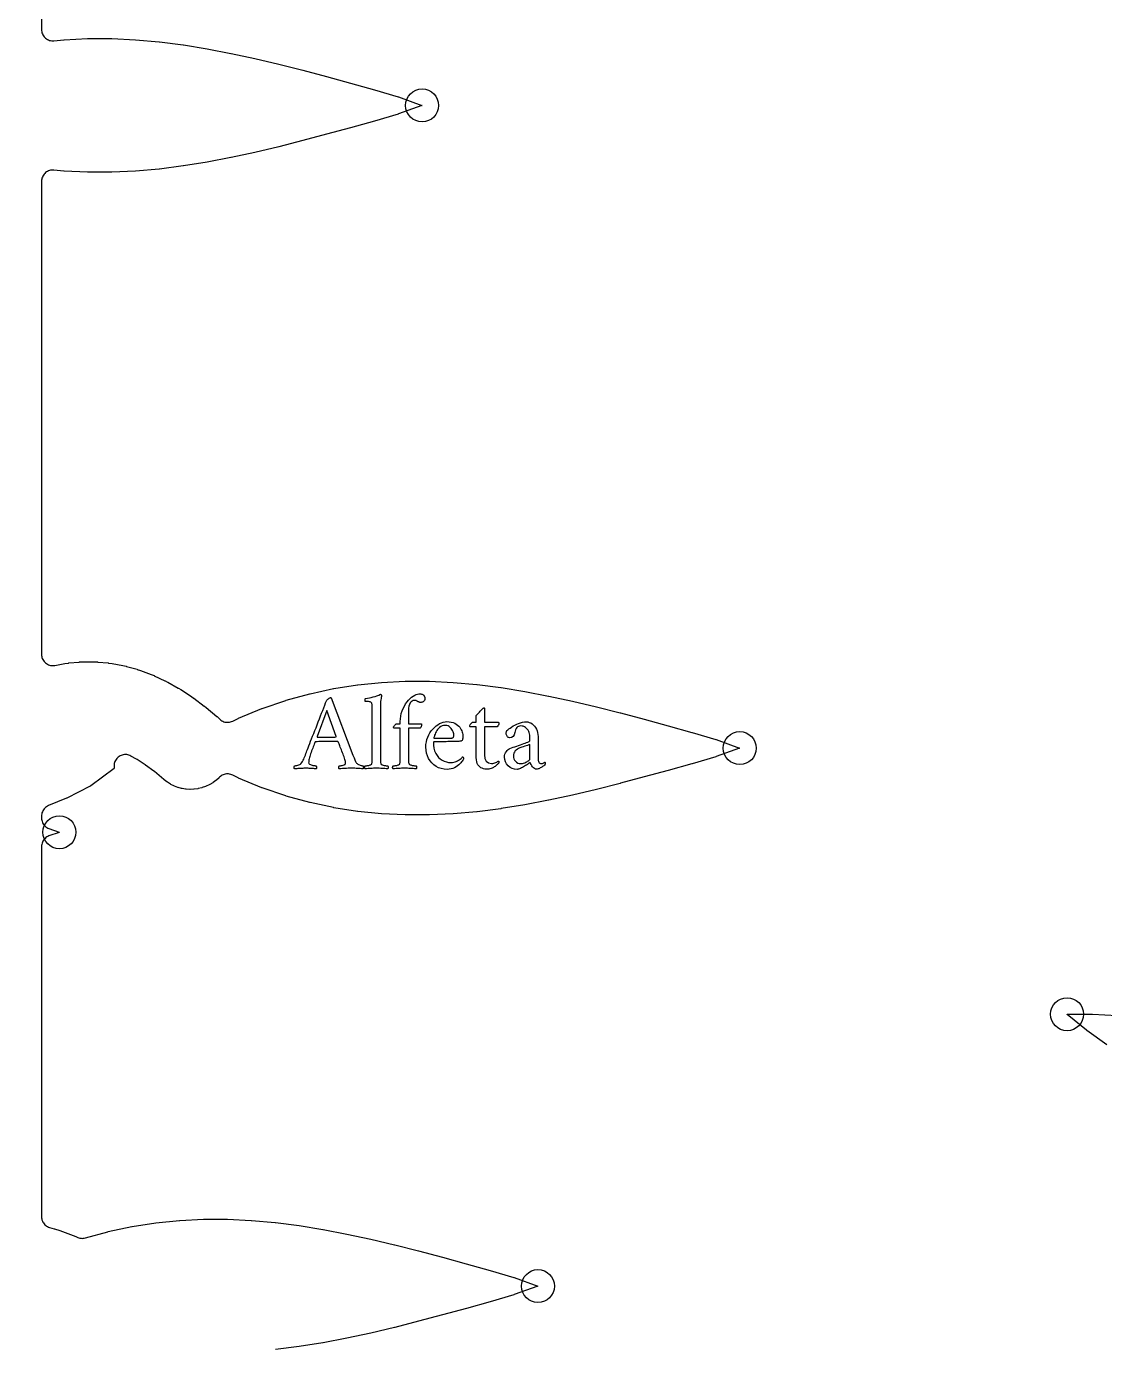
# Model space of a CAD drawing. Header units: millimetres. Extents: x -61 to 61, y -61 to 61.
# Drawn here: x 0.88 to 24.73, y 2.3 to 31.52 of the extents above; entities that cross this region are included whole.
import ezdxf

# ---------------------------------------------------------------- set-up
doc = ezdxf.new("R2010")
doc.units = ezdxf.units.MM
for name, color, linetype in [('CUT_INNER', 6, 'Continuous'), ('ENGRAVE', 7, 'Continuous'), ('TEXT', 5, 'Continuous')]:
    doc.layers.add(name, color=color, linetype=linetype)

msp = doc.modelspace()

# ---------------------------------------------------------------- linework, layer by layer
at = {"layer": 'CUT_INNER'}
for points in [[(1.215, 33.0966), (1.215, 31.4524), (1.2162, 31.4278), (1.2198, 31.4035), (1.2258, 31.3797), (1.2341, 31.3566), (1.2446, 31.3344), (1.2573, 31.3133), (1.2719, 31.2936), (1.2884, 31.2754), (1.3067, 31.2589), (1.3264, 31.2443), (1.3475, 31.2317), (1.3697, 31.2212), (1.3929, 31.213), (1.4167, 31.2071), (1.441, 31.2035), (1.4656, 31.2024), (1.4901, 31.2036), (1.707, 31.2256), (1.7135, 31.226), (2.2354, 31.2514), (2.2416, 31.2516), (2.7639, 31.2512), (2.7697, 31.251), (3.2924, 31.2265), (3.2977, 31.2262), (3.8209, 31.1795), (3.8257, 31.179), (4.3495, 31.1122), (4.3536, 31.1116), (4.8781, 31.0268), (4.8816, 31.0261), (5.4066, 30.9257), (5.4096, 30.9251), (5.9352, 30.8113), (5.9375, 30.8108), (6.4637, 30.6861), (6.4655, 30.6857), (6.9922, 30.5524), (6.9936, 30.552), (7.5201, 30.4124), (8.0486, 30.2677), (8.577, 30.1189), (8.5783, 30.1185), (9.1023, 29.965), (9.1094, 29.9627), (9.6282, 29.7763), (9.6333, 29.7741), (9.6282, 29.7719), (9.1094, 29.5855), (9.1023, 29.5832), (8.5783, 29.4297), (8.577, 29.4293), (8.0502, 29.281), (7.5221, 29.1363), (6.9936, 28.9962), (6.9922, 28.9958), (6.4655, 28.8626), (6.4637, 28.8621), (5.9375, 28.7374), (5.9352, 28.7369), (5.4096, 28.6232), (5.4066, 28.6226), (4.8816, 28.5221), (4.8781, 28.5215), (4.3536, 28.4367), (4.3495, 28.4361), (3.8257, 28.3692), (3.8209, 28.3687), (3.2977, 28.322), (3.2924, 28.3217), (2.7697, 28.2972), (2.7639, 28.2971), (2.2416, 28.2967), (2.2354, 28.2968), (1.7135, 28.3222), (1.707, 28.3227), (1.4901, 28.3446), (1.4656, 28.3458), (1.441, 28.3447), (1.4167, 28.3411), (1.3929, 28.3352), (1.3697, 28.327), (1.3475, 28.3165), (1.3264, 28.3039), (1.3067, 28.2893), (1.2884, 28.2728), (1.2719, 28.2546), (1.2573, 28.2349), (1.2446, 28.2138), (1.2341, 28.1916), (1.2258, 28.1685), (1.2198, 28.1447), (1.2162, 28.1204), (1.215, 28.0958), (1.215, 17.6426), (1.2162, 17.6182), (1.2197, 17.5941), (1.2256, 17.5705), (1.2338, 17.5475), (1.2441, 17.5255), (1.2566, 17.5045), (1.271, 17.4849), (1.2873, 17.4667), (1.3053, 17.4503), (1.3247, 17.4356), (1.3456, 17.423), (1.3675, 17.4124), (1.3904, 17.404), (1.414, 17.3978), (1.438, 17.394), (1.4624, 17.3926), (1.4867, 17.3935), (1.5109, 17.3968), (1.7287, 17.4375), (1.7344, 17.4384), (1.8112, 17.4491), (1.8169, 17.4498), (2.0485, 17.4714), (2.0543, 17.4718), (2.1332, 17.4755), (2.139, 17.4756), (2.3705, 17.4756), (2.3763, 17.4755), (2.4552, 17.4718), (2.461, 17.4714), (2.6926, 17.4498), (2.6983, 17.4491), (2.7751, 17.4384), (2.7808, 17.4375), (3.0126, 17.3942), (3.018, 17.3931), (3.0911, 17.3761), (3.0965, 17.3747), (3.3286, 17.3097), (3.3337, 17.3082), (3.4017, 17.286), (3.4066, 17.2843), (3.6392, 17.1974), (3.6438, 17.1956), (3.7059, 17.1696), (3.7104, 17.1676), (3.9434, 17.0589), (3.9475, 17.0568), (4.0033, 17.0282), (4.0074, 17.0261), (4.2409, 16.8953), (4.2445, 16.8932), (4.2941, 16.8632), (4.2977, 16.8609), (4.5316, 16.7081), (4.5348, 16.7059), (4.5784, 16.6755), (4.5816, 16.6732), (4.8159, 16.4982), (4.8188, 16.496), (4.8569, 16.4658), (4.8596, 16.4636), (5.0933, 16.2673), (5.0979, 16.2633), (5.1612, 16.2046), (5.1806, 16.1883), (5.2016, 16.1741), (5.2239, 16.162), (5.2473, 16.1523), (5.2716, 16.1451), (5.2965, 16.1403), (5.3218, 16.138), (5.3471, 16.1384), (5.3723, 16.1413), (5.3971, 16.1467), (5.4212, 16.1546), (5.4443, 16.1649), (5.5617, 16.2245), (5.5705, 16.2286), (6.0906, 16.4438), (6.0981, 16.4466), (6.619, 16.6239), (6.6262, 16.6261), (7.1474, 16.7694), (7.1543, 16.7711), (7.6757, 16.8828), (7.6825, 16.884), (8.204, 16.9655), (8.2107, 16.9663), (8.7324, 17.019), (8.7389, 17.0195), (9.2608, 17.0449), (9.2669, 17.045), (9.7892, 17.0446), (9.795, 17.0445), (10.3178, 17.02), (10.323, 17.0197), (10.8463, 16.973), (10.851, 16.9725), (11.3748, 16.9056), (11.379, 16.905), (11.9034, 16.8202), (11.9069, 16.8196), (12.432, 16.7191), (12.4349, 16.7185), (12.9605, 16.6048), (12.9629, 16.6042), (13.489, 16.4796), (13.4909, 16.4791), (14.0175, 16.3459), (14.0189, 16.3455), (14.5455, 16.2059), (15.0739, 16.0611), (15.6024, 15.9124), (15.6036, 15.912), (16.1277, 15.7585), (16.1348, 15.7562), (16.6535, 15.5697), (16.6587, 15.5676), (16.6535, 15.5654), (16.1348, 15.379), (16.1277, 15.3767), (15.6036, 15.2232), (15.6024, 15.2228), (15.0756, 15.0745), (14.5475, 14.9298), (14.0189, 14.7896), (14.0175, 14.7893), (13.4909, 14.656), (13.489, 14.6556), (12.9629, 14.5309), (12.9605, 14.5304), (12.4349, 14.4166), (12.432, 14.416), (11.9069, 14.3156), (11.9034, 14.3149), (11.379, 14.2301), (11.3748, 14.2295), (10.851, 14.1627), (10.8463, 14.1622), (10.323, 14.1155), (10.3178, 14.1151), (9.795, 14.0907), (9.7892, 14.0905), (9.2669, 14.0901), (9.2608, 14.0903), (8.7389, 14.1156), (8.7324, 14.1161), (8.2107, 14.1688), (8.204, 14.1697), (7.6825, 14.2511), (7.6757, 14.2524), (7.1543, 14.364), (7.1474, 14.3657), (6.6262, 14.5091), (6.619, 14.5113), (6.0981, 14.6886), (6.0906, 14.6914), (5.5705, 14.9066), (5.5617, 14.9106), (5.4442, 14.9703), (5.4224, 14.9801), (5.3997, 14.9878), (5.3763, 14.9932), (5.3525, 14.9964), (5.3286, 14.9973), (5.3046, 14.9959), (5.281, 14.9923), (5.2577, 14.9863), (5.2352, 14.9782), (5.2135, 14.968), (5.1929, 14.9557), (5.1736, 14.9415), (5.1557, 14.9255), (5.1415, 14.9116), (5.0841, 14.8607), (5.0746, 14.853), (5.0121, 14.8078), (5.0018, 14.8011), (4.9352, 14.7622), (4.9243, 14.7565), (4.8542, 14.7243), (4.8428, 14.7198), (4.7699, 14.6946), (4.7581, 14.6912), (4.683, 14.6733), (4.671, 14.671), (4.5946, 14.6606), (4.5823, 14.6595), (4.5052, 14.6566), (4.493, 14.6568), (4.416, 14.6614), (4.4038, 14.6628), (4.3276, 14.675), (4.3156, 14.6775), (4.241, 14.6971), (4.2293, 14.7008), (4.157, 14.7276), (4.1457, 14.7324), (4.0763, 14.7662), (4.0656, 14.7721), (3.9999, 14.8125), (3.9897, 14.8194), (3.9259, 14.868), (3.9211, 14.8718), (3.7116, 15.0478), (3.7003, 15.0567), (3.5188, 15.1922), (3.506, 15.2012), (3.3323, 15.3147), (3.3177, 15.3235), (3.193, 15.3933), (3.1708, 15.4043), (3.1477, 15.4131), (3.1238, 15.4195), (3.0994, 15.4236), (3.0747, 15.4252), (3.0499, 15.4243), (3.0254, 15.421), (3.0013, 15.4153), (2.9779, 15.4073), (2.9554, 15.397), (2.9341, 15.3845), (2.914, 15.3699), (2.8956, 15.3534), (2.8788, 15.3352), (2.8639, 15.3155), (2.8511, 15.2943), (2.8404, 15.272), (2.8319, 15.2487), (2.8258, 15.2248), (2.8221, 15.2003), (2.8208, 15.1756), (2.822, 15.1508), (2.8257, 15.1264), (2.8267, 15.1211), (2.8221, 15.1173), (2.303, 14.7331), (2.2987, 14.7302), (2.2941, 14.7276), (1.7748, 14.464), (1.766, 14.46), (1.3694, 14.2959), (1.3472, 14.2854), (1.3262, 14.2728), (1.3065, 14.2582), (1.2883, 14.2417), (1.2718, 14.2235), (1.2572, 14.2038), (1.2445, 14.1827), (1.234, 14.1606), (1.2258, 14.1375), (1.2198, 14.1136), (1.2162, 14.0894), (1.215, 14.0649), (1.215, 14.0265), (1.2163, 14.001), (1.2202, 13.9757), (1.2266, 13.951), (1.2356, 13.9271), (1.2469, 13.9043), (1.2605, 13.8826), (1.2762, 13.8625), (1.2939, 13.8441), (1.3134, 13.8277), (1.3345, 13.8132), (1.3569, 13.801), (1.3805, 13.7912), (1.6049, 13.7105), (1.6101, 13.7084), (1.6049, 13.7062), (1.3805, 13.6255), (1.3569, 13.6157), (1.3345, 13.6035), (1.3134, 13.5891), (1.2939, 13.5726), (1.2762, 13.5542), (1.2605, 13.5341), (1.2469, 13.5125), (1.2356, 13.4896), (1.2266, 13.4657), (1.2202, 13.441), (1.2163, 13.4158), (1.215, 13.3903), (1.215, 5.2115), (1.2162, 5.1868), (1.2199, 5.1623), (1.226, 5.1383), (1.2344, 5.115), (1.2451, 5.0927), (1.2579, 5.0715), (1.2728, 5.0517), (1.2896, 5.0334), (1.308, 5.017), (1.3281, 5.0024), (1.3494, 4.9899), (1.372, 4.9795), (1.3954, 4.9714), (1.4975, 4.9418), (1.5004, 4.9409), (1.6183, 4.9036), (1.6212, 4.9026), (1.7382, 4.8624), (1.7411, 4.8614), (1.857, 4.8183), (1.8598, 4.8172), (1.9747, 4.7713), (1.9775, 4.7701), (2.0206, 4.7516), (2.0431, 4.7432), (2.0663, 4.737), (2.09, 4.7331), (2.114, 4.7315), (2.138, 4.7321), (2.1619, 4.7351), (2.1853, 4.7404), (2.6845, 4.8776), (2.6915, 4.8793), (3.2128, 4.9909), (3.2197, 4.9922), (3.7411, 5.0737), (3.7478, 5.0745), (4.2695, 5.1272), (4.276, 5.1277), (4.7979, 5.1531), (4.8041, 5.1532), (5.3264, 5.1528), (5.3321, 5.1527), (5.8549, 5.1282), (5.8601, 5.1278), (6.3834, 5.0812), (6.3881, 5.0807), (6.912, 5.0138), (6.9161, 5.0132), (7.4405, 4.9284), (7.4441, 4.9278), (7.9691, 4.8273), (7.972, 4.8267), (8.4976, 4.713), (8.5, 4.7124), (9.0262, 4.5878), (9.028, 4.5873), (9.5546, 4.4541), (9.556, 4.4537), (10.0826, 4.3141), (10.611, 4.1693), (11.1395, 4.0206), (11.1408, 4.0202), (11.6648, 3.8667), (11.6719, 3.8643), (12.1906, 3.6779), (12.1958, 3.6758), (12.1906, 3.6736), (11.6719, 3.4872), (11.6648, 3.4849), (11.1408, 3.3313), (11.1395, 3.331), (10.6127, 3.1827), (10.0846, 3.038), (9.556, 2.8978), (9.5546, 2.8975), (9.028, 2.7642), (9.0262, 2.7638), (8.5, 2.6391), (8.4976, 2.6386), (7.972, 2.5248), (7.9691, 2.5242), (7.4441, 2.4237), (7.4405, 2.4231), (6.9161, 2.3383), (6.912, 2.3377), (6.3881, 2.2709)], [(24.777, 9.0063), (24.3353, 9.3274), (24.3294, 9.332), (23.9034, 9.6825), (23.8996, 9.686), (23.9052, 9.6863), (24.4564, 9.6871), (24.4639, 9.6869), (25.009, 9.6549)]]:
    msp.add_lwpolyline(points, dxfattribs=at)
at = {"layer": 'ENGRAVE'}
for centre, radius in [((0, 17.3597), 40.0734), ((9.6342, 29.7741), 0.3645), ((16.6595, 15.5676), 0.3645), ((1.6109, 13.7084), 0.3645), ((23.8989, 9.6863), 0.3645), ((12.1966, 3.6758), 0.3645)]:
    msp.add_circle(centre, radius, dxfattribs=at)
at = {"layer": 'TEXT'}
for points in [[(7.064, 15.4466), (7.0655, 15.4503), (7.0698, 15.4614), (7.077, 15.4799), (7.087, 15.5059), (7.0995, 15.5382), (7.114, 15.5758), (7.1304, 15.6186), (7.1488, 15.6668), (7.1688, 15.7191), (7.1902, 15.7742), (7.213, 15.8322), (7.2371, 15.8931), (7.262, 15.9559), (7.287, 16.0196), (7.3122, 16.0841), (7.3375, 16.1496), (7.3627, 16.2149), (7.3874, 16.2788), (7.4117, 16.3414), (7.4355, 16.4026), (7.4585, 16.4612), (7.48, 16.5163), (7.5002, 16.5677), (7.519, 16.6155), (7.5253, 16.6255), (7.5345, 16.6361), (7.5465, 16.6473), (7.5614, 16.6591), (7.5767, 16.6697), (7.5901, 16.6772), (7.6016, 16.6818), (7.611, 16.6833), (7.6132, 16.6832), (7.6149, 16.683), (7.6162, 16.6826), (7.6171, 16.6821), (7.6179, 16.6814), (7.6192, 16.6806), (7.6209, 16.6796), (7.6231, 16.6785), (8.1047, 15.4151), (8.1285, 15.3528), (8.1465, 15.3062), (8.1587, 15.2753), (8.1652, 15.2602), (8.1727, 15.2474), (8.1831, 15.2354), (8.1963, 15.2244), (8.2124, 15.2142), (8.23, 15.2052), (8.2475, 15.1976), (8.2651, 15.1913), (8.2826, 15.1864), (8.2986, 15.1827), (8.3114, 15.18), (8.321, 15.1785), (8.3274, 15.1779), (8.3315, 15.171), (8.334, 15.1625), (8.3351, 15.1523), (8.3346, 15.1404), (8.3334, 15.129), (8.3322, 15.1201), (8.331, 15.1139), (8.3298, 15.1102), (8.2956, 15.1125), (8.2633, 15.1147), (8.2327, 15.1167), (8.204, 15.1186), (8.1748, 15.1202), (8.1428, 15.1214), (8.1082, 15.122), (8.0708, 15.1223), (8.0314, 15.122), (7.9955, 15.1214), (7.9631, 15.1202), (7.9341, 15.1186), (7.9051, 15.1167), (7.8727, 15.1147), (7.8368, 15.1125), (7.7974, 15.1102), (7.7932, 15.1159), (7.7904, 15.1235), (7.789, 15.1329), (7.7889, 15.144), (7.79, 15.1552), (7.7922, 15.1646), (7.7955, 15.1722), (7.7998, 15.1779), (7.8122, 15.1785), (7.8276, 15.18), (7.8461, 15.1827), (7.8675, 15.1864), (7.8887, 15.191), (7.9063, 15.1964), (7.9202, 15.2025), (7.9305, 15.2094), (7.9347, 15.2151), (7.9377, 15.2227), (7.9396, 15.2321), (7.9402, 15.2433), (7.9392, 15.2561), (7.9362, 15.2726), (7.9313, 15.293), (7.9244, 15.3171), (7.916, 15.3439), (7.9066, 15.3725), (7.8961, 15.4026), (7.8845, 15.4345), (7.8724, 15.4669), (7.8603, 15.4989), (7.8482, 15.5304), (7.8361, 15.5615), (7.8245, 15.591), (7.814, 15.6178), (7.8045, 15.6419), (7.7962, 15.6632), (7.7893, 15.6807), (7.7844, 15.6931), (7.7814, 15.7006), (7.7804, 15.7031), (7.7801, 15.7034), (7.7792, 15.7043), (7.7777, 15.7058), (7.7756, 15.708), (7.7732, 15.7101), (7.7707, 15.7116), (7.7683, 15.7125), (7.7659, 15.7128), (7.7467, 15.7139), (7.7254, 15.7146), (7.7019, 15.7151), (7.6764, 15.7152), (7.6502, 15.7152), (7.6249, 15.7152), (7.6006, 15.7152), (7.5771, 15.7152), (7.5711, 15.7152), (7.565, 15.7152), (7.559, 15.7152), (7.5529, 15.7152), (7.547, 15.7152), (7.5414, 15.7152), (7.5361, 15.7152), (7.5311, 15.7152), (7.4962, 15.7151), (7.464, 15.7149), (7.4345, 15.7145), (7.4077, 15.714), (7.3805, 15.7132), (7.3496, 15.7119), (7.3151, 15.7101), (7.277, 15.708), (7.2757, 15.7077), (7.274, 15.707), (7.272, 15.7059), (7.2698, 15.7043), (7.2676, 15.7027), (7.2661, 15.7016), (7.2652, 15.7009), (7.2649, 15.7007), (7.2638, 15.6977), (7.2604, 15.6886), (7.2547, 15.6735), (7.2468, 15.6523), (7.2372, 15.627), (7.2268, 15.5993), (7.2155, 15.5695), (7.2032, 15.5373), (7.1909, 15.5046), (7.1793, 15.4729), (7.1685, 15.4423), (7.1584, 15.4127), (7.1485, 15.3836), (7.1406, 15.357), (7.1346, 15.3328), (7.1306, 15.311), (7.128, 15.2915), (7.1261, 15.2741), (7.1249, 15.2589), (7.1245, 15.2457), (7.1269, 15.2331), (7.1339, 15.2218), (7.1456, 15.2119), (7.1621, 15.2033), (7.181, 15.1962), (7.2002, 15.1903), (7.2197, 15.1859), (7.2395, 15.1828), (7.2576, 15.1807), (7.2719, 15.1791), (7.2824, 15.1782), (7.2891, 15.1779), (7.2914, 15.1742), (7.2934, 15.1679), (7.295, 15.1591), (7.2964, 15.1477), (7.2971, 15.1358), (7.297, 15.1256), (7.2959, 15.117), (7.294, 15.1102), (7.2718, 15.1114), (7.2513, 15.1126), (7.2325, 15.1138), (7.2153, 15.115), (7.199, 15.1162), (7.1826, 15.1174), (7.1663, 15.1186), (7.15, 15.1198), (7.1323, 15.1209), (7.1121, 15.1217), (7.0894, 15.1221), (7.064, 15.1223), (7.0385, 15.1221), (7.015, 15.1217), (6.9937, 15.1209), (6.9745, 15.1198), (6.9563, 15.1186), (6.9382, 15.1174), (6.92, 15.1162), (6.9019, 15.115), (6.8825, 15.1138), (6.8607, 15.1126), (6.8365, 15.1114), (6.8099, 15.1102), (6.8078, 15.1139), (6.8063, 15.1201), (6.8054, 15.129), (6.8051, 15.1404), (6.8054, 15.1523), (6.8063, 15.1625), (6.8078, 15.171), (6.8099, 15.1779), (6.8227, 15.1786), (6.8393, 15.1807), (6.8596, 15.1841), (6.8837, 15.1888), (6.9076, 15.1951), (6.927, 15.203), (6.942, 15.2126), (6.9527, 15.2239), (6.9702, 15.2476), (6.9863, 15.2726), (7.001, 15.299), (7.0144, 15.3268), (7.0271, 15.3556), (7.0395, 15.3852), (7.0519, 15.4155), (7.064, 15.4466)], [(8.5307, 16.4364), (8.5306, 16.4504), (8.5304, 16.4658), (8.53, 16.4825), (8.5295, 16.5006), (8.5283, 16.5183), (8.5261, 16.5342), (8.5229, 16.548), (8.5186, 16.5599), (8.5117, 16.572), (8.5007, 16.5816), (8.4857, 16.5889), (8.4665, 16.5937), (8.445, 16.5969), (8.4227, 16.5992), (8.3996, 16.6006), (8.3758, 16.601), (8.3747, 16.6029), (8.3737, 16.6086), (8.3728, 16.618), (8.3722, 16.6313), (8.3721, 16.6446), (8.3731, 16.6546), (8.3751, 16.661), (8.3782, 16.6639), (8.4227, 16.6698), (8.4665, 16.6775), (8.5098, 16.6873), (8.5525, 16.699), (8.5942, 16.7123), (8.6348, 16.7266), (8.6741, 16.7419), (8.7122, 16.7583), (8.717, 16.7575), (8.7216, 16.755), (8.726, 16.7508), (8.7304, 16.745), (8.7341, 16.7384), (8.7367, 16.732), (8.7383, 16.7257), (8.7388, 16.7196), (8.738, 16.7163), (8.7355, 16.7063), (8.7313, 16.6896), (8.7255, 16.6664), (8.7197, 16.6369), (8.7155, 16.6016), (8.713, 16.5606), (8.7122, 16.5139), (8.7122, 15.3909), (8.7123, 15.3647), (8.7125, 15.3395), (8.7129, 15.3151), (8.7134, 15.2917), (8.7145, 15.2697), (8.7167, 15.2499), (8.72, 15.2322), (8.7243, 15.2167), (8.7283, 15.2108), (8.7355, 15.2052), (8.7459, 15.1999), (8.7594, 15.1949), (8.7748, 15.1904), (8.7909, 15.1867), (8.8075, 15.1838), (8.8247, 15.1816), (8.841, 15.18), (8.8547, 15.1788), (8.8658, 15.1782), (8.8744, 15.1779), (8.8776, 15.1722), (8.8801, 15.1646), (8.8818, 15.1552), (8.8828, 15.144), (8.8827, 15.1329), (8.8813, 15.1235), (8.8785, 15.1159), (8.8744, 15.1102), (8.8391, 15.1125), (8.806, 15.1147), (8.775, 15.1167), (8.7461, 15.1186), (8.7173, 15.1202), (8.6868, 15.1214), (8.6544, 15.122), (8.6202, 15.1223), (8.5872, 15.122), (8.5558, 15.1214), (8.5261, 15.1202), (8.498, 15.1186), (8.4697, 15.1167), (8.439, 15.1147), (8.4061, 15.1125), (8.371, 15.1102), (8.3668, 15.1159), (8.364, 15.1235), (8.3626, 15.1329), (8.3625, 15.144), (8.3635, 15.1552), (8.3652, 15.1646), (8.3677, 15.1722), (8.371, 15.1779), (8.3794, 15.1782), (8.3903, 15.1788), (8.4036, 15.18), (8.4194, 15.1816), (8.4361, 15.1838), (8.4526, 15.1867), (8.4688, 15.1904), (8.4847, 15.1949), (8.4986, 15.1999), (8.5089, 15.2052), (8.5156, 15.2108), (8.5186, 15.2167), (8.5229, 15.2322), (8.5261, 15.2499), (8.5283, 15.2697), (8.5295, 15.2917), (8.53, 15.3151), (8.5304, 15.3395), (8.5306, 15.3647), (8.5307, 15.3909)], [(9.5593, 16.7656), (9.5835, 16.7653), (9.6031, 16.7644), (9.618, 16.7629), (9.6282, 16.7607), (9.6368, 16.7574), (9.6467, 16.7523), (9.658, 16.7453), (9.6706, 16.7365), (9.6743, 16.7322), (9.6782, 16.7263), (9.6822, 16.7188), (9.6863, 16.7099), (9.69, 16.7002), (9.6927, 16.6906), (9.6943, 16.6809), (9.6948, 16.6712), (9.6926, 16.6427), (9.686, 16.6201), (9.6751, 16.6034), (9.6597, 16.5925), (9.6428, 16.5857), (9.6273, 16.5807), (9.6132, 16.5778), (9.6004, 16.5768), (9.5919, 16.5773), (9.5835, 16.5786), (9.575, 16.5809), (9.5665, 16.5841), (9.5579, 16.5878), (9.549, 16.5919), (9.5398, 16.5963), (9.5302, 16.601), (9.521, 16.6066), (9.5127, 16.6113), (9.5053, 16.6151), (9.4988, 16.618), (9.492, 16.6201), (9.4836, 16.6216), (9.4738, 16.6225), (9.4625, 16.6228), (9.4367, 16.6193), (9.4125, 16.6089), (9.3901, 16.5915), (9.3693, 16.5671), (9.352, 16.5358), (9.3399, 16.4975), (9.3332, 16.4523), (9.3318, 16.4001), (9.3318, 16.1073), (9.6125, 16.1073), (9.6168, 16.1061), (9.6198, 16.1024), (9.6216, 16.0964), (9.6222, 16.0879), (9.6222, 16.0857), (9.6222, 16.0837), (9.6222, 16.082), (9.6222, 16.0807), (9.6202, 16.0618), (9.6143, 16.0438), (9.6045, 16.0267), (9.5907, 16.0105), (9.3318, 16.0105), (9.3318, 15.3909), (9.3318, 15.3647), (9.3321, 15.3395), (9.3325, 15.3151), (9.333, 15.2917), (9.3341, 15.2697), (9.3363, 15.2499), (9.3396, 15.2322), (9.3439, 15.2167), (9.348, 15.2108), (9.3557, 15.2052), (9.3668, 15.1999), (9.3814, 15.1949), (9.398, 15.1904), (9.4153, 15.1867), (9.4331, 15.1838), (9.4516, 15.1816), (9.4689, 15.18), (9.4833, 15.1788), (9.4949, 15.1782), (9.5036, 15.1779), (9.5069, 15.1722), (9.5094, 15.1646), (9.5111, 15.1552), (9.5121, 15.144), (9.512, 15.1329), (9.5106, 15.1235), (9.5078, 15.1159), (9.5036, 15.1102), (9.4681, 15.1125), (9.434, 15.1147), (9.4015, 15.1167), (9.3705, 15.1186), (9.3396, 15.1202), (9.3076, 15.1214), (9.2743, 15.122), (9.2398, 15.1223), (9.2068, 15.122), (9.1754, 15.1214), (9.1456, 15.1202), (9.1176, 15.1186), (9.0892, 15.1167), (9.0586, 15.1147), (9.0257, 15.1125), (8.9905, 15.1102), (8.9864, 15.1159), (8.9836, 15.1235), (8.9821, 15.1329), (8.9821, 15.144), (8.983, 15.1552), (8.9848, 15.1646), (8.9873, 15.1722), (8.9905, 15.1779), (8.999, 15.1782), (9.0099, 15.1788), (9.0232, 15.18), (9.0389, 15.1816), (9.0557, 15.1838), (9.0722, 15.1867), (9.0884, 15.1904), (9.1043, 15.1949), (9.1182, 15.1999), (9.1285, 15.2052), (9.1351, 15.2108), (9.1382, 15.2167), (9.1425, 15.2322), (9.1457, 15.2499), (9.1479, 15.2697), (9.149, 15.2917), (9.1496, 15.3151), (9.15, 15.3395), (9.1502, 15.3647), (9.1503, 15.3909), (9.1503, 16.0105), (9.0123, 16.0105), (9.01, 16.011), (9.0081, 16.0126), (9.0064, 16.0152), (9.005, 16.019), (9.004, 16.023), (9.0032, 16.0265), (9.0028, 16.0296), (9.0026, 16.0323), (9.0035, 16.0355), (9.0063, 16.0404), (9.0108, 16.047), (9.0171, 16.0553), (9.0245, 16.0643), (9.032, 16.0731), (9.0396, 16.0818), (9.0474, 16.0903), (9.0543, 16.0978), (9.0592, 16.1031), (9.0621, 16.1062), (9.0631, 16.1073), (9.1503, 16.1073), (9.1503, 16.1533), (9.1529, 16.2163), (9.1608, 16.2773), (9.1741, 16.3361), (9.1926, 16.3929), (9.2152, 16.4468), (9.2407, 16.4972), (9.2691, 16.5442), (9.3003, 16.5877), (9.3333, 16.6272), (9.3669, 16.6621), (9.4011, 16.6925), (9.4358, 16.7184), (9.4699, 16.739), (9.5018, 16.7538), (9.5316, 16.7626), (9.5593, 16.7656)], [(7.5263, 16.3977), (7.3109, 15.8217), (7.311, 15.8214), (7.3112, 15.8205), (7.3116, 15.819), (7.3121, 15.8169), (7.3128, 15.8147), (7.3136, 15.8132), (7.3146, 15.8123), (7.3157, 15.812), (7.3399, 15.8109), (7.3663, 15.8099), (7.3949, 15.8091), (7.4259, 15.8084), (7.4563, 15.8079), (7.4836, 15.8075), (7.5078, 15.8073), (7.5287, 15.8072), (7.5559, 15.8073), (7.5817, 15.8078), (7.6061, 15.8085), (7.6292, 15.8096), (7.6521, 15.8108), (7.6761, 15.812), (7.7011, 15.8132), (7.7272, 15.8144), (7.7294, 15.8148), (7.7311, 15.816), (7.7324, 15.8178), (7.7332, 15.8205), (7.7338, 15.8231), (7.7341, 15.825), (7.7344, 15.8262), (7.7344, 15.8265)], [(11.0138, 16.1388), (11.3188, 16.1388), (11.3241, 16.1371), (11.3278, 16.1321), (11.3301, 16.1238), (11.3309, 16.1121), (11.3287, 16.0941), (11.3224, 16.0764), (11.3118, 16.059), (11.297, 16.0419), (11.0138, 16.0419), (11.0138, 15.4224), (11.0236, 15.3377), (11.0531, 15.2772), (11.1023, 15.2409), (11.1711, 15.2288), (11.1971, 15.2301), (11.2219, 15.2342), (11.2455, 15.241), (11.2679, 15.2505), (11.2877, 15.2607), (11.3036, 15.2693), (11.3156, 15.2764), (11.3236, 15.282), (11.3268, 15.2802), (11.329, 15.2772), (11.3304, 15.2729), (11.3309, 15.2675), (11.3303, 15.2552), (11.3284, 15.2451), (11.3254, 15.2371), (11.3212, 15.2312), (11.3116, 15.2207), (11.2997, 15.2088), (11.2856, 15.1953), (11.2691, 15.1804), (11.2508, 15.1651), (11.2307, 15.1507), (11.209, 15.1372), (11.1856, 15.1247), (11.1608, 15.1141), (11.1348, 15.1065), (11.1076, 15.102), (11.0792, 15.1005), (11.0491, 15.1018), (11.0196, 15.1059), (10.9904, 15.1127), (10.9618, 15.1223), (10.9346, 15.1353), (10.91, 15.1525), (10.888, 15.174), (10.8686, 15.1997), (10.8527, 15.2304), (10.8414, 15.2669), (10.8346, 15.3091), (10.8323, 15.357), (10.8323, 16.0419), (10.6943, 16.0419), (10.6921, 16.0425), (10.6901, 16.0441), (10.6884, 16.0467), (10.6871, 16.0504), (10.686, 16.0544), (10.6853, 16.058), (10.6848, 16.0611), (10.6847, 16.0637), (10.6856, 16.067), (10.6883, 16.0719), (10.6928, 16.0785), (10.6992, 16.0867), (10.7065, 16.0957), (10.714, 16.1046), (10.7216, 16.1133), (10.7294, 16.1218), (10.7363, 16.1292), (10.7412, 16.1345), (10.7442, 16.1377), (10.7452, 16.1388), (10.8323, 16.1388), (10.8323, 16.2864), (10.8449, 16.3002), (10.8586, 16.3151), (10.8734, 16.3311), (10.8892, 16.3481), (10.9051, 16.3653), (10.9203, 16.382), (10.9348, 16.398), (10.9485, 16.4134), (10.9603, 16.4268), (10.969, 16.4367), (10.9748, 16.4432), (10.9775, 16.4461), (10.9826, 16.4504), (10.9881, 16.4534), (10.9941, 16.4552), (11.0005, 16.4558), (11.0063, 16.4553), (11.0105, 16.454), (11.013, 16.4517), (11.0138, 16.4485)], [(9.8836, 15.7031), (9.8858, 15.6311), (9.8951, 15.5652), (9.9113, 15.5053), (9.9344, 15.4514), (9.9633, 15.4038), (9.9967, 15.3628), (10.0347, 15.3282), (10.0772, 15.3002), (10.1229, 15.2784), (10.1704, 15.2629), (10.2197, 15.2536), (10.2708, 15.2505), (10.3027, 15.252), (10.3331, 15.2563), (10.362, 15.2635), (10.3894, 15.2735), (10.415, 15.2855), (10.4384, 15.2983), (10.4597, 15.3121), (10.4789, 15.3268), (10.4957, 15.3411), (10.5098, 15.3537), (10.5211, 15.3647), (10.5298, 15.374), (10.5314, 15.3734), (10.5337, 15.3718), (10.5368, 15.3692), (10.5407, 15.3655), (10.5444, 15.3609), (10.547, 15.3555), (10.5486, 15.3494), (10.5491, 15.3425), (10.5482, 15.3325), (10.5455, 15.3219), (10.541, 15.3107), (10.5346, 15.2989), (10.5222, 15.2812), (10.5068, 15.2617), (10.4883, 15.2406), (10.4668, 15.2179), (10.4423, 15.1949), (10.4148, 15.1734), (10.3843, 15.1532), (10.3507, 15.1344), (10.3142, 15.1185), (10.275, 15.1071), (10.2331, 15.1003), (10.1885, 15.0981), (10.1215, 15.1021), (10.0584, 15.1144), (9.9993, 15.1348), (9.9441, 15.1634), (9.8937, 15.199), (9.8491, 15.2403), (9.8102, 15.2873), (9.7771, 15.3401), (9.7506, 15.3974), (9.7317, 15.4581), (9.7204, 15.5221), (9.7166, 15.5894), (9.7192, 15.6477), (9.7272, 15.704), (9.7404, 15.7584), (9.7589, 15.8108), (9.7818, 15.8606), (9.8079, 15.907), (9.8374, 15.9501), (9.8703, 15.9899), (9.9056, 16.026), (9.9426, 16.058), (9.9812, 16.0859), (10.0215, 16.1097), (10.0624, 16.1288), (10.1026, 16.1424), (10.1422, 16.1505), (10.1813, 16.1533), (10.2322, 16.151), (10.2784, 16.1442), (10.3199, 16.1329), (10.3567, 16.117), (10.3894, 16.0978), (10.4184, 16.0764), (10.4439, 16.053), (10.4656, 16.0274), (10.4841, 16.0008), (10.4995, 15.9742), (10.5119, 15.9476), (10.5213, 15.9209), (10.5282, 15.8954), (10.5331, 15.8719), (10.536, 15.8506), (10.537, 15.8314), (10.5363, 15.8073), (10.534, 15.786), (10.5302, 15.7674), (10.5249, 15.7515), (10.5175, 15.7387), (10.5074, 15.7291), (10.4945, 15.7229), (10.4789, 15.7201), (10.4654, 15.7189), (10.4466, 15.7179), (10.4225, 15.7171), (10.393, 15.7164), (10.3598, 15.7157), (10.3244, 15.7149), (10.2866, 15.7139), (10.2466, 15.7128), (10.2056, 15.7116), (10.1649, 15.7104), (10.1245, 15.7092), (10.0845, 15.708), (10.046, 15.7068), (10.0106, 15.7058), (9.9783, 15.705), (9.9489, 15.7043), (9.924, 15.7038), (9.9048, 15.7034), (9.8913, 15.7032), (9.8836, 15.7031)], [(11.9383, 16.1484), (11.9717, 16.1457), (12.004, 16.1375), (12.0352, 16.1239), (12.0654, 16.1049), (12.0936, 16.0813), (12.1189, 16.054), (12.1414, 16.0232), (12.161, 15.9887), (12.1769, 15.9512), (12.1882, 15.9113), (12.195, 15.8689), (12.1973, 15.8241), (12.1973, 15.3377), (12.1983, 15.3155), (12.2015, 15.295), (12.2068, 15.2762), (12.2142, 15.259), (12.2241, 15.2447), (12.2366, 15.2345), (12.2519, 15.2284), (12.2699, 15.2263), (12.2859, 15.2272), (12.3001, 15.23), (12.3126, 15.2345), (12.3231, 15.2409), (12.3319, 15.2474), (12.3389, 15.2524), (12.344, 15.2558), (12.3473, 15.2578), (12.3496, 15.2573), (12.3516, 15.256), (12.3532, 15.2537), (12.3546, 15.2505), (12.3557, 15.2471), (12.3564, 15.2439), (12.3569, 15.241), (12.357, 15.2384), (12.3563, 15.2256), (12.354, 15.2136), (12.3502, 15.2026), (12.3449, 15.1925), (12.3365, 15.1858), (12.3259, 15.1779), (12.3129, 15.1689), (12.2977, 15.1586), (12.2812, 15.148), (12.2645, 15.138), (12.2474, 15.1286), (12.23, 15.1198), (12.2129, 15.1124), (12.197, 15.1071), (12.1821, 15.104), (12.1682, 15.1029), (12.1435, 15.1061), (12.1201, 15.1156), (12.0981, 15.1315), (12.0775, 15.1537), (12.0593, 15.1793), (12.0445, 15.2052), (12.0332, 15.2313), (12.0255, 15.2578), (12.019, 15.2519), (12.0094, 15.2439), (11.9966, 15.2337), (11.9807, 15.2215), (11.9625, 15.2081), (11.9429, 15.1946), (11.9219, 15.1809), (11.8996, 15.167), (11.8767, 15.1536), (11.8539, 15.141), (11.8313, 15.1294), (11.8088, 15.1186), (11.7873, 15.1096), (11.7674, 15.1032), (11.7492, 15.0993), (11.7326, 15.0981), (11.6768, 15.103), (11.6255, 15.1177), (11.5788, 15.1423), (11.5366, 15.1767), (11.5016, 15.2182), (11.4767, 15.2641), (11.4617, 15.3144), (11.4567, 15.3691), (11.4592, 15.4041), (11.4667, 15.4366), (11.4792, 15.4665), (11.4966, 15.4938), (11.5165, 15.5174), (11.5363, 15.5364), (11.5559, 15.5507), (11.5753, 15.5603), (11.6102, 15.5726), (11.647, 15.5854), (11.6858, 15.5987), (11.7266, 15.6124), (11.7676, 15.6262), (11.8073, 15.6399), (11.8457, 15.6534), (11.8827, 15.6668), (11.9165, 15.6794), (11.9456, 15.6904), (11.9698, 15.6999), (11.9892, 15.708), (11.9979, 15.7118), (12.0049, 15.7161), (12.01, 15.7209), (12.0134, 15.7261), (12.0155, 15.7328), (12.017, 15.7421), (12.0179, 15.754), (12.0182, 15.7685), (12.0182, 15.8314), (12.0165, 15.8579), (12.0115, 15.8843), (12.0032, 15.9106), (11.9916, 15.9367), (11.9771, 15.9616), (11.9601, 15.9845), (11.9407, 16.0052), (11.919, 16.0238), (11.8952, 16.0391), (11.87, 16.0501), (11.8432, 16.0567), (11.8149, 16.0589), (11.7866, 16.0565), (11.7623, 16.0492), (11.7418, 16.0371), (11.7254, 16.0202), (11.7119, 15.9988), (11.7005, 15.9736), (11.6913, 15.9444), (11.6842, 15.9113), (11.6691, 15.8615), (11.6455, 15.8259), (11.6134, 15.8046), (11.5729, 15.7975), (11.5547, 15.7995), (11.5387, 15.8054), (11.525, 15.8152), (11.5136, 15.829), (11.5046, 15.845), (11.4982, 15.8616), (11.4943, 15.8789), (11.493, 15.8967), (11.4933, 15.9012), (11.4942, 15.9073), (11.4957, 15.9151), (11.4979, 15.9246), (11.5004, 15.9342), (11.5033, 15.9424), (11.5065, 15.9493), (11.51, 15.9548), (11.5301, 15.9725), (11.5541, 15.9917), (11.5821, 16.0124), (11.614, 16.0347), (11.649, 16.0569), (11.6863, 16.0776), (11.7259, 16.0969), (11.7677, 16.1145), (11.8106, 16.1294), (11.8533, 16.14), (11.8959, 16.1463), (11.9383, 16.1484)], [(9.8957, 15.7902), (10.2805, 15.7902), (10.291, 15.791), (10.3008, 15.7933), (10.3098, 15.797), (10.318, 15.8023), (10.325, 15.8096), (10.3304, 15.8193), (10.3341, 15.8314), (10.3362, 15.8459), (10.336, 15.8619), (10.3331, 15.881), (10.3275, 15.9031), (10.3192, 15.9282), (10.3081, 15.9542), (10.2941, 15.979), (10.2772, 16.0026), (10.2575, 16.025), (10.2344, 16.0441), (10.2076, 16.0577), (10.177, 16.0658), (10.1425, 16.0686), (10.1067, 16.0659), (10.0742, 16.058), (10.045, 16.0447), (10.0191, 16.0262), (9.9962, 16.0043), (9.9758, 15.9808), (9.9581, 15.9559), (9.9429, 15.9294), (9.93, 15.9029), (9.9193, 15.878), (9.9107, 15.8545), (9.9041, 15.8326), (9.8995, 15.8141), (9.8966, 15.8008), (9.8953, 15.7929), (9.8957, 15.7902)], [(11.8125, 15.2263), (11.8335, 15.2275), (11.8554, 15.2312), (11.8783, 15.2372), (11.902, 15.2457), (11.9253, 15.2556), (11.9468, 15.266), (11.9665, 15.2768), (11.9843, 15.288), (11.9991, 15.2989), (12.0097, 15.3083), (12.0161, 15.3164), (12.0182, 15.3231), (12.0182, 15.645), (11.9937, 15.6373), (11.9662, 15.6287), (11.9356, 15.6192), (11.902, 15.6087), (11.8692, 15.5984), (11.8409, 15.5894), (11.8172, 15.5815), (11.798, 15.5748), (11.7679, 15.5614), (11.7405, 15.5452), (11.7158, 15.5263), (11.6939, 15.5047), (11.6759, 15.4803), (11.663, 15.4532), (11.6553, 15.4234), (11.6527, 15.3909), (11.6556, 15.3592), (11.6642, 15.3295), (11.6786, 15.3017), (11.6987, 15.2759), (11.7231, 15.2542), (11.7502, 15.2387), (11.78, 15.2294), (11.8125, 15.2263)]]:
    msp.add_lwpolyline(points, close=True, dxfattribs=at)

doc.saveas('drawing.dxf')
